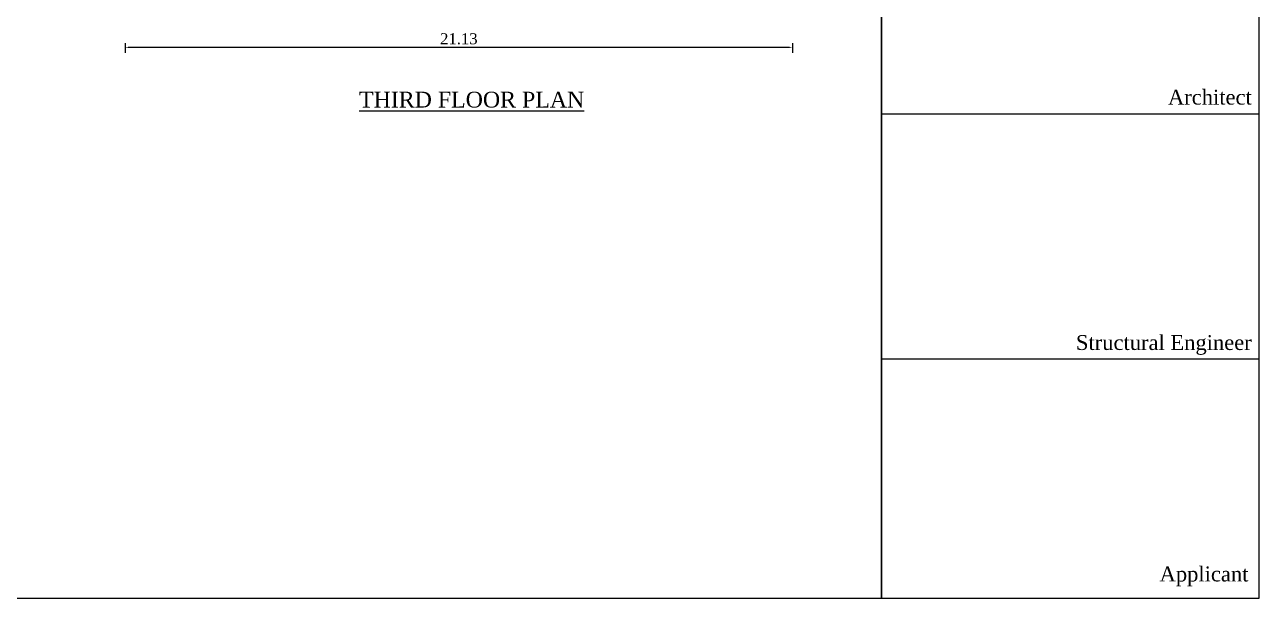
# Model space of a CAD drawing. Header units: metres. Extents: x 3592 to 3825, y 373 to 546.
# Drawn here: x 3724.87 to 3763.96, y 457.63 to 475.79 of the extents above; entities that cross this region are included whole.
import ezdxf

# ---------------------------------------------------------------- set-up
doc = ezdxf.new("R2010")
doc.units = ezdxf.units.M
doc.layers.get('Defpoints').update_dxf_attribs({"lineweight": 0})
doc.styles.add('ANAND', font='times.ttf')
doc.styles.get("Standard").update_dxf_attribs({"font": 'arial.ttf'})
doc.styles.add('X', font='times.ttf')
doc.dimstyles.new('V1', dxfattribs={"dimtxt": 0.23, "dimasz": 0.1, "dimexe": 0.18, "dimexo": 0.0625, "dimgap": 0.09, "dimtad": 1, "dimzin": 0, "dimdsep": 46, "dimtxsty": 'Standard', "dimcen": 0.09, "dimadec": 0, "dimazin": 0, "dimtfac": 1, "dimtix": 1, "dimtofl": 0, "dimtmove": 2, "dimatfit": 0, "dimfxl": 0, "dimtolj": 1, "dimtzin": 0, "dimarcsym": 0})

# ---------------------------------------------------------------- blocks, each defined once
blk = doc.blocks.new('*D131')
at = {"color": 0, "lineweight": -2}
for p, q in [((3728.054, 475.2), (3728.054, 474.894)), ((3728.154, 475.074), (3749.085, 475.074)), ((3749.185, 475.2), (3749.185, 474.894))]:
    blk.add_line(p, q, dxfattribs=at)
at = {"color": 0}
for points in [[(3728.154, 475.09), (3728.154, 475.057), (3728.054, 475.074)], [(3749.085, 475.09), (3749.085, 475.057), (3749.185, 475.074)]]:
    blk.add_solid(points, dxfattribs=at)
at = {"layer": 'Defpoints', "color": 0}
for p in [(3728.054, 475.262), (3749.185, 475.262), (3749.185, 475.074)]:
    blk.add_point(p, dxfattribs=at)
at = {"color": 0, "insert": (3738.62, 475.342), "char_height": 0.35, "attachment_point": 5, "style": 'ANAND'}
blk.add_mtext('\\A1;21.13', dxfattribs=at)

msp = doc.modelspace()

# ---------------------------------------------------------------- linework, layer by layer
at = {"extrusion": (-7.6755e-09, -2.3225e-06, 1)}
for p, q in [((3751.99428, 472.9672, -0.00157), (3763.96438, 472.96522, -0.00157)), ((3751.99313, 465.20713, -0.00158), (3763.96323, 465.20515, -0.00158))]:
    msp.add_line(p, q, dxfattribs=at)
at = {"extrusion": (-4.12703e-05, 0, 1)}
msp.add_line((3751.99791, 457.62569), (3751.99791, 465.99194), dxfattribs=at)
for points in [[(3751.99791, 525.94549), (3627.83337, 525.94549), (3627.83337, 457.62569), (3751.99791, 457.62569)], [(3751.99791, 525.94549), (3751.99791, 457.62569), (3763.962, 457.62569), (3763.962, 525.94549)]]:
    msp.add_lwpolyline(points, close=True)

# ---------------------------------------------------------------- texts
at = {"style": 'ANAND'}
msp.add_text('%%UTHIRD FLOOR PLAN', height=0.5, dxfattribs=at).set_placement((3735.45891, 473.16723))
at = {"extrusion": (-7.6755e-09, -2.3225e-06, 1), "style": 'X'}
for s, height, p in [('Architect', 0.472292, (3761.07236, 473.25933, -0.00285)), ('Structural Engineer', 0.4722917, (3758.15864, 465.48993, -0.0027)), ('Applicant', 0.472292, (3760.80732, 458.16063, -0.0027))]:
    msp.add_text(s, height=height, rotation=359.992004, dxfattribs=at).set_placement(p)

# ---------------------------------------------------------------- dimensions: what is measured, and where the dimension line sits
dim = msp.add_linear_dim(base=(3749.18532, 475.07376), p1=(3728.05392, 475.26207), p2=(3749.18532, 475.26207), dimstyle='V1', override={"dimtxt": 0.35, "dimtxsty": 'ANAND', "dimfxl": 75, "dimarcsym": 2})
dim.commit()
dim.dimension.update_dxf_attribs({"geometry": '*D131', "text_midpoint": (3738.61962, 475.3423)})

doc.saveas('drawing.dxf')
